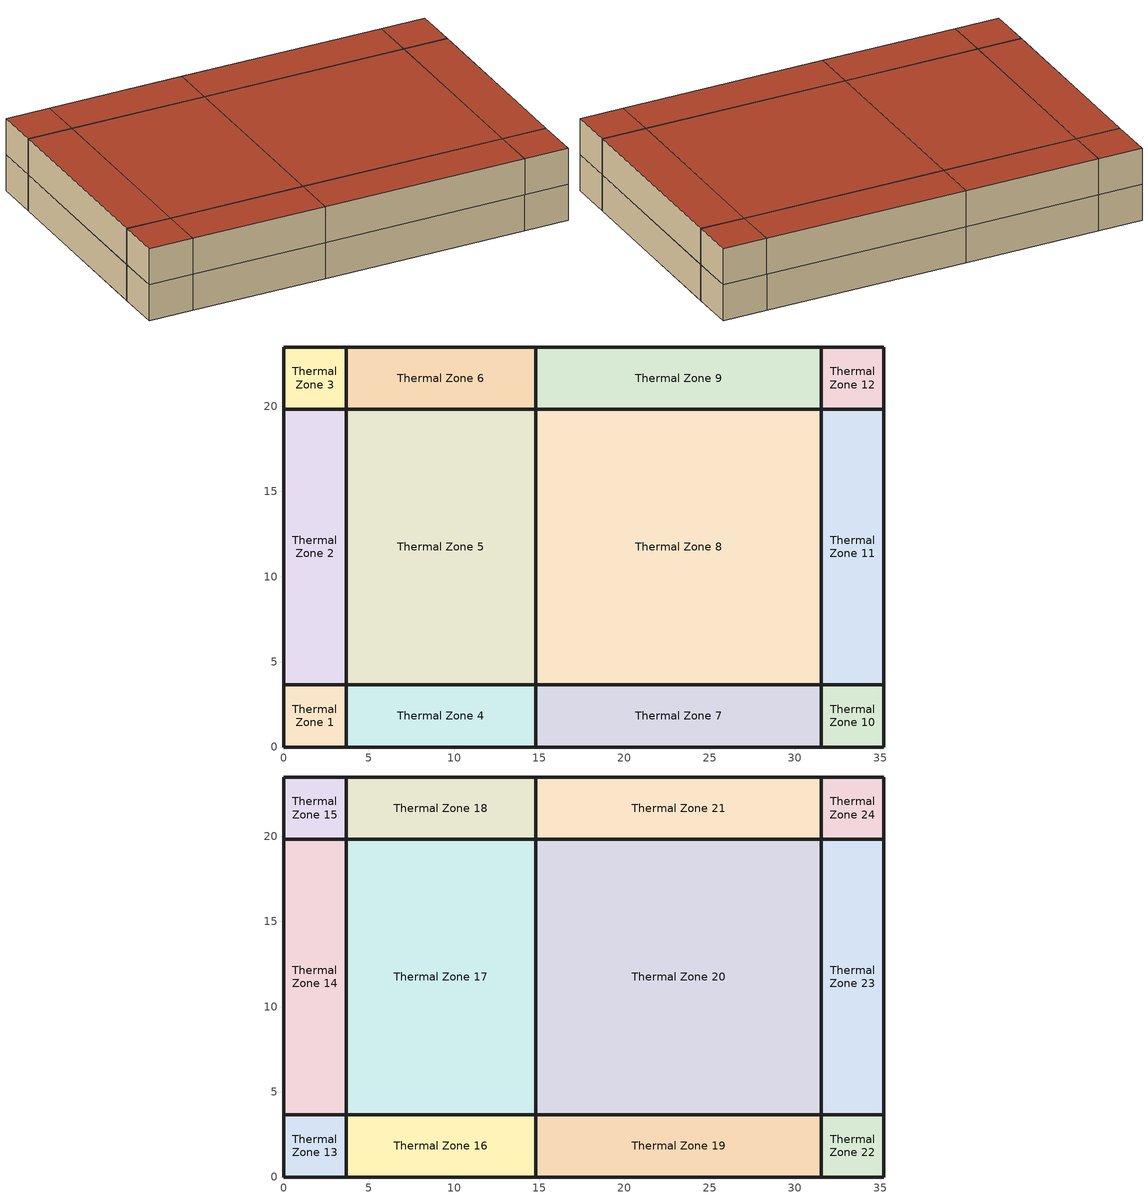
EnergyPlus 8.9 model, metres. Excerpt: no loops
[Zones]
Thermal Zone 1
 floor ground (Typical Insulated Carpeted 6in Slab Floor): 0,0 0,3.66 3.66,3.66 3.66,0 z0
 wall outside (Typical Insulated Exterior Mass Wall R-11.11): 0,3.66 0,0 3.66,0 3.66,3.66 0,3.66 z0:3.05
 roof outside (Typical IEAD Roof R-20.83): 3.66,0 3.66,3.66 0,3.66 0,0 z3.05
Thermal Zone 10
 floor ground (Typical Insulated Carpeted 6in Slab Floor): 31.56,0 31.56,3.66 35.22,3.66 35.22,0 z0
 wall outside (Typical Insulated Exterior Mass Wall R-11.11): 31.56,3.66 31.56,0 35.22,0 35.22,3.66 31.56,3.66 z0:3.05
 roof outside (Typical IEAD Roof R-20.83): 35.22,0 35.22,3.66 31.56,3.66 31.56,0 z3.05
Thermal Zone 11
 floor ground (Typical Insulated Carpeted 6in Slab Floor): 31.56,3.66 31.56,19.82 35.22,19.82 35.22,3.66 z0
 wall outside (Typical Insulated Exterior Mass Wall R-11.11): 31.56,19.82 31.56,3.66 35.22,3.66 35.22,19.82 31.56,19.82 z0:3.05
 roof outside (Typical IEAD Roof R-20.83): 35.22,3.66 35.22,19.82 31.56,19.82 31.56,3.66 z3.05
Thermal Zone 12
 floor ground (Typical Insulated Carpeted 6in Slab Floor): 31.56,19.82 31.56,23.48 35.22,23.48 35.22,19.82 z0
 wall outside (Typical Insulated Exterior Mass Wall R-11.11): 31.56,23.48 31.56,19.82 35.22,19.82 35.22,23.48 31.56,23.48 z0:3.05
 roof outside (Typical IEAD Roof R-20.83): 35.22,19.82 35.22,23.48 31.56,23.48 31.56,19.82 z3.05
Thermal Zone 2
 floor ground (Typical Insulated Carpeted 6in Slab Floor): 0,3.66 0,19.82 3.66,19.82 3.66,3.66 z0
 wall outside (Typical Insulated Exterior Mass Wall R-11.11): 3.66,3.66 3.66,19.82 0,19.82 0,3.66 3.66,3.66 z0:3.05
 roof outside (Typical IEAD Roof R-20.83): 3.66,3.66 3.66,19.82 0,19.82 0,3.66 z3.05
Thermal Zone 3
 floor ground (Typical Insulated Carpeted 6in Slab Floor): 0,19.82 0,23.48 3.66,23.48 3.66,19.82 z0
 wall outside (Typical Insulated Exterior Mass Wall R-11.11): 0,23.48 0,19.82 3.66,19.82 3.66,23.48 0,23.48 z0:3.05
 roof outside (Typical IEAD Roof R-20.83): 3.66,19.82 3.66,23.48 0,23.48 0,19.82 z3.05
Thermal Zone 4
 floor ground (Typical Insulated Carpeted 6in Slab Floor): 3.66,0 3.66,3.66 14.79,3.66 14.79,0 z0
 wall outside (Typical Insulated Exterior Mass Wall R-11.11): 3.66,3.66 3.66,0 14.79,0 14.79,3.66 3.66,3.66 z0:3.05
 roof outside (Typical IEAD Roof R-20.83): 14.79,0 14.79,3.66 3.66,3.66 3.66,0 z3.05
Thermal Zone 5
 floor ground (Typical Insulated Carpeted 6in Slab Floor): 3.66,3.66 3.66,19.82 14.79,19.82 14.79,3.66 z0
 wall outside (Typical Insulated Exterior Mass Wall R-11.11): 3.66,19.82 3.66,3.66 14.79,3.66 14.79,19.82 3.66,19.82 z0:3.05
 roof outside (Typical IEAD Roof R-20.83): 14.79,3.66 14.79,19.82 3.66,19.82 3.66,3.66 z3.05
Thermal Zone 6
 floor ground (Typical Insulated Carpeted 6in Slab Floor): 3.66,19.82 3.66,23.48 14.79,23.48 14.79,19.82 z0
 wall outside (Typical Insulated Exterior Mass Wall R-11.11): 3.66,23.48 3.66,19.82 14.79,19.82 14.79,23.48 3.66,23.48 z0:3.05
 roof outside (Typical IEAD Roof R-20.83): 14.79,19.82 14.79,23.48 3.66,23.48 3.66,19.82 z3.05
Thermal Zone 7
 floor ground (Typical Insulated Carpeted 6in Slab Floor): 14.79,0 14.79,3.66 31.56,3.66 31.56,0 z0
 wall outside (Typical Insulated Exterior Mass Wall R-11.11): 14.79,3.66 14.79,0 31.56,0 31.56,3.66 14.79,3.66 z0:3.05
 roof outside (Typical IEAD Roof R-20.83): 31.56,0 31.56,3.66 14.79,3.66 14.79,0 z3.05
Thermal Zone 8
 floor ground (Typical Insulated Carpeted 6in Slab Floor): 14.79,3.66 14.79,19.82 31.56,19.82 31.56,3.66 z0
 wall outside (Typical Insulated Exterior Mass Wall R-11.11): 14.79,19.82 14.79,3.66 31.56,3.66 31.56,19.82 14.79,19.82 z0:3.05
 roof outside (Typical IEAD Roof R-20.83): 31.56,3.66 31.56,19.82 14.79,19.82 14.79,3.66 z3.05
Thermal Zone 9
 floor ground (Typical Insulated Carpeted 6in Slab Floor): 14.79,19.82 14.79,23.48 31.56,23.48 31.56,19.82 z0
 wall outside (Typical Insulated Exterior Mass Wall R-11.11): 14.79,23.48 14.79,19.82 31.56,19.82 31.56,23.48 14.79,23.48 z0:3.05
 roof outside (Typical IEAD Roof R-20.83): 31.56,19.82 31.56,23.48 14.79,23.48 14.79,19.82 z3.05
Thermal Zone 13
 floor ground (Typical Insulated Carpeted 6in Slab Floor): 0,0 0,3.66 3.66,3.66 3.66,0 z3.05
 wall outside (Typical Insulated Exterior Mass Wall R-11.11): 0,3.66 0,0 3.66,0 3.66,3.66 0,3.66 z3.05:6.1
 roof outside (Typical IEAD Roof R-20.83): 3.66,0 3.66,3.66 0,3.66 0,0 z6.1
Thermal Zone 14
 floor ground (Typical Insulated Carpeted 6in Slab Floor): 0,3.66 0,19.82 3.66,19.82 3.66,3.66 z3.05
 wall outside (Typical Insulated Exterior Mass Wall R-11.11): 0,19.82 0,3.66 3.66,3.66 3.66,19.82 0,19.82 z3.05:6.1
 roof outside (Typical IEAD Roof R-20.83): 3.66,3.66 3.66,19.82 0,19.82 0,3.66 z6.1
Thermal Zone 15
 floor ground (Typical Insulated Carpeted 6in Slab Floor): 0,19.82 0,23.48 3.66,23.48 3.66,19.82 z3.05
 wall outside (Typical Insulated Exterior Mass Wall R-11.11): 0,23.48 0,19.82 3.66,19.82 3.66,23.48 0,23.48 z3.05:6.1
 roof outside (Typical IEAD Roof R-20.83): 3.66,19.82 3.66,23.48 0,23.48 0,19.82 z6.1
Thermal Zone 16
 floor ground (Typical Insulated Carpeted 6in Slab Floor): 3.66,0 3.66,3.66 14.79,3.66 14.79,0 z3.05
 wall outside (Typical Insulated Exterior Mass Wall R-11.11): 3.66,3.66 3.66,0 14.79,0 14.79,3.66 3.66,3.66 z3.05:6.1
 roof outside (Typical IEAD Roof R-20.83): 14.79,0 14.79,3.66 3.66,3.66 3.66,0 z6.1
Thermal Zone 17
 floor ground (Typical Insulated Carpeted 6in Slab Floor): 3.66,3.66 3.66,19.82 14.79,19.82 14.79,3.66 z3.05
 wall outside (Typical Insulated Exterior Mass Wall R-11.11): 14.79,3.66 14.79,19.82 3.66,19.82 3.66,3.66 14.79,3.66 z3.05:6.1
 roof outside (Typical IEAD Roof R-20.83): 14.79,3.66 14.79,19.82 3.66,19.82 3.66,3.66 z6.1
Thermal Zone 18
 floor ground (Typical Insulated Carpeted 6in Slab Floor): 3.66,19.82 3.66,23.48 14.79,23.48 14.79,19.82 z3.05
 wall outside (Typical Insulated Exterior Mass Wall R-11.11): 3.66,23.48 3.66,19.82 14.79,19.82 14.79,23.48 3.66,23.48 z3.05:6.1
 roof outside (Typical IEAD Roof R-20.83): 14.79,19.82 14.79,23.48 3.66,23.48 3.66,19.82 z6.1
Thermal Zone 19
 floor ground (Typical Insulated Carpeted 6in Slab Floor): 14.79,0 14.79,3.66 31.56,3.66 31.56,0 z3.05
 wall outside (Typical Insulated Exterior Mass Wall R-11.11): 14.79,3.66 14.79,0 31.56,0 31.56,3.66 14.79,3.66 z3.05:6.1
 roof outside (Typical IEAD Roof R-20.83): 31.56,0 31.56,3.66 14.79,3.66 14.79,0 z6.1
Thermal Zone 20
 floor ground (Typical Insulated Carpeted 6in Slab Floor): 14.79,3.66 14.79,19.82 31.56,19.82 31.56,3.66 z3.05
 wall outside (Typical Insulated Exterior Mass Wall R-11.11): 14.79,19.82 14.79,3.66 31.56,3.66 31.56,19.82 14.79,19.82 z3.05:6.1
 roof outside (Typical IEAD Roof R-20.83): 31.56,3.66 31.56,19.82 14.79,19.82 14.79,3.66 z6.1
Thermal Zone 21
 floor ground (Typical Insulated Carpeted 6in Slab Floor): 14.79,19.82 14.79,23.48 31.56,23.48 31.56,19.82 z3.05
 wall outside (Typical Insulated Exterior Mass Wall R-11.11): 14.79,23.48 14.79,19.82 31.56,19.82 31.56,23.48 14.79,23.48 z3.05:6.1
 roof outside (Typical IEAD Roof R-20.83): 31.56,19.82 31.56,23.48 14.79,23.48 14.79,19.82 z6.1
Thermal Zone 22
 floor ground (Typical Insulated Carpeted 6in Slab Floor): 31.56,0 31.56,3.66 35.22,3.66 35.22,0 z3.05
 wall outside (Typical Insulated Exterior Mass Wall R-11.11): 31.56,3.66 31.56,0 35.22,0 35.22,3.66 31.56,3.66 z3.05:6.1
 roof outside (Typical IEAD Roof R-20.83): 35.22,0 35.22,3.66 31.56,3.66 31.56,0 z6.1
Thermal Zone 23
 floor ground (Typical Insulated Carpeted 6in Slab Floor): 31.56,3.66 31.56,19.82 35.22,19.82 35.22,3.66 z3.05
 wall outside (Typical Insulated Exterior Mass Wall R-11.11): 31.56,19.82 31.56,3.66 35.22,3.66 35.22,19.82 31.56,19.82 z3.05:6.1
 roof outside (Typical IEAD Roof R-20.83): 35.22,3.66 35.22,19.82 31.56,19.82 31.56,3.66 z6.1
Thermal Zone 24
 floor ground (Typical Insulated Carpeted 6in Slab Floor): 31.56,19.82 31.56,23.48 35.22,23.48 35.22,19.82 z3.05
 wall outside (Typical Insulated Exterior Mass Wall R-11.11): 31.56,23.48 31.56,19.82 35.22,19.82 35.22,23.48 31.56,23.48 z3.05:6.1
 roof outside (Typical IEAD Roof R-20.83): 35.22,19.82 35.22,23.48 31.56,23.48 31.56,19.82 z6.1
[Building]
Hospital 90.1-2010 5B: Terrain=City
[Site:Location]
Denver Centennial  Golden   Nr: Latitude {deg}=39.74; Longitude {deg}=-105.18; Time Zone {hr}=-7; Elevation {m}=1829
[SizingPeriod:DesignDay] Day of Month=21; Dry-Bulb Temperature Range Modifier Type=DefaultMultipliers; Barometric Pressure {Pa}=81198; Rain Indicator=No; Snow Indicator=No; Daylight Saving Time Indicator=No
Name | Month | Day Type | Maximum Dry-Bulb Temperature {C} | Daily Dry-Bulb Temperature Range {deltaC} | Humidity Condition Type | Wetbulb or DewPoint at Maximum Dry-Bulb {C} | Wind Speed {m/s} | Wind Direction {deg} | Solar Model Indicator | ASHRAE Clear Sky Optical Depth for Beam Irradiance (taub) | ASHRAE Clear Sky Optical Depth for Diffuse Irradiance (taud) | Enthalpy at Maximum Dry-Bulb {J/kg} | Sky Clearness
Denver Centennial  Golden   N Ann Clg .4% Condns DB=>MWB | 7 | SummerDesignDay | 33 | 15.2 | Wetbulb | 15.7 | 4.9 | 0 | ASHRAETau | 0.424 | 2.025
Denver Centennial  Golden   N Ann Clg .4% Condns DP=>MDB | 7 | SummerDesignDay | 20.2 | 15.2 | Dewpoint | 16.1 | 4.9 | 0 | ASHRAETau | 0.424 | 2.025
Denver Centennial  Golden   N Ann Clg .4% Condns Enth=>MDB | 7 | SummerDesignDay | 27.3 | 15.2 | Enthalpy |  | 4.9 | 0 | ASHRAETau | 0.424 | 2.025 | 59700
Denver Centennial  Golden   N Ann Clg .4% Condns WB=>MDB | 7 | SummerDesignDay | 27.3 | 15.2 | Wetbulb | 18.4 | 4.9 | 0 | ASHRAETau | 0.424 | 2.025
Denver Centennial  Golden   N Ann Htg 99.6% Condns DB | 12 | WinterDesignDay | -18.8 | 0 | Wetbulb | -18.8 | 3 | 340 | ASHRAEClearSky |  |  |  | 0
Denver Centennial  Golden   N Ann Htg Wind 99.6% Condns WS=>MCDB | 12 | WinterDesignDay | 3.9 | 0 | Wetbulb | 3.9 | 12.2 | 340 | ASHRAEClearSky |  |  |  | 0
Denver Centennial  Golden   N Ann Hum_n 99.6% Condns DP=>MCDB | 12 | WinterDesignDay | -10.9 | 0 | Dewpoint | -21.6 | 3 | 340 | ASHRAEClearSky |  |  |  | 0
[Site:GroundTemperature:BuildingSurface]
19.527, 19.502, 19.536, 19.598, 20.002, 21.64, 22.225, 22.375, 21.449, 20.121, 19.802, 19.633
[Site:WaterMainsTemperature]
Calculation Method=Correlation; Annual Average Outdoor Air Temperature {C}=10.8; Maximum Difference In Monthly Average Outdoor Air Temperatures {deltaC}=23.2
[Material] Thermal Absorptance=0.9
Name | Roughness | Thickness {m} | Conductivity {W/m-K} | Density {kg/m3} | Specific Heat {J/kg-K} | Solar Absorptance | Visible Absorptance
1/2IN Gypsum | Smooth | 0.0127 | 0.16 | 784.9 | 830 | 0.4 | 0.4
1IN Stucco | Smooth | 0.0253 | 0.6918 | 1858 | 837 | 0.7 | 0.92
6 in. Normalweight Concrete Floor | MediumRough | 0.1524 | 2.31 | 2322 | 832 | 0.7 | 0.7
8IN CONCRETE HW RefBldg | Rough | 0.2032 | 1.311 | 2240 | 836.8 | 0.7 | 0.7
Metal Roof Surface | Smooth | 0.0008 | 45.28 | 7824 | 500 | 0.7 | 0.7
Roof Membrane | VeryRough | 0.0095 | 0.16 | 1121.29 | 1460 | 0.7 | 0.7
[Material:NoMass] Roughness=Smooth; Thermal Absorptance=0.9; Solar Absorptance=0.7
Name | Thermal Resistance {m2-K/W} | Visible Absorptance
Typical Carpet Pad | 0.21648 | 0.8
Typical Insulation R-19.72 | 3.4722 | 0.7
Typical Insulation R-8.72 | 1.53614 | 0.7
[Construction]
Typical IEAD Roof R-20.83: Roof Membrane, Typical Insulation R-19.72, Metal Roof Surface
Typical Insulated Carpeted 6in Slab Floor: 6 in. Normalweight Concrete Floor, Typical Carpet Pad
Typical Insulated Exterior Mass Wall R-11.11: 1IN Stucco, 8IN CONCRETE HW RefBldg, Typical Insulation R-8.72, 1/2IN Gypsum
[Zone] Multiplier=1
Thermal Zone 1; Thermal Zone 10; Thermal Zone 11; Thermal Zone 12; Thermal Zone 13; Thermal Zone 14; Thermal Zone 15; Thermal Zone 16; Thermal Zone 17; Thermal Zone 18; Thermal Zone 19; Thermal Zone 2; Thermal Zone 20; Thermal Zone 21; Thermal Zone 22; Thermal Zone 23; Thermal Zone 24; Thermal Zone 3; Thermal Zone 4; Thermal Zone 5; Thermal Zone 6; Thermal Zone 7; Thermal Zone 8; Thermal Zone 9
[ElectricEquipment] Zone or ZoneList=Thermal Zone 8; Design Level Calculation Method=EquipmentLevel; Fraction Radiant=0.5
Name | Schedule | Design Level {W}
1 Elevator Fans | Hospital ELEV_LIGHT_FAN_SCH_ADD_DF | 74.7252
1 Elevator Lift Motors | Hospital BLDG_ELEVATORS | 16055
1 Elevator Lights | Hospital ELEV_LIGHT_FAN_SCH_ADD_DF | 32.3486
[ZoneInfiltration:DesignFlowRate] Schedule=Always On Discrete; Design Flow Rate Calculation Method=Flow/ExteriorArea; Constant Term Coefficient=0; Temperature Term Coefficient=0; Velocity Term Coefficient=0.224; Velocity Squared Term Coefficient=0
Name | Zone or ZoneList | Flow per Exterior Surface Area {m3/s-m2}
Space 1 Infiltration | Thermal Zone 1 | 0.000438133
Space 10 Infiltration | Thermal Zone 10 | 0.000438133
Space 11 Infiltration | Thermal Zone 11 | 0.000382449
Space 12 Infiltration | Thermal Zone 12 | 0.000438133
Space 13 Infiltration | Thermal Zone 13 | 0.000438133
Space 14 Infiltration | Thermal Zone 14 | 0.000382449
Space 15 Infiltration | Thermal Zone 15 | 0.000438133
Space 16 Infiltration | Thermal Zone 16 | 0.000392368
Space 17 Infiltration | Thermal Zone 17 | 0.000273643
Space 18 Infiltration | Thermal Zone 18 | 0.000392368
Space 19 Infiltration | Thermal Zone 19 | 0.000381608
Space 2 Infiltration | Thermal Zone 2 | 0.000382449
Space 20 Infiltration | Thermal Zone 20 | 0.000242364
Space 21 Infiltration | Thermal Zone 21 | 0.000381608
Space 22 Infiltration | Thermal Zone 22 | 0.000438133
Space 23 Infiltration | Thermal Zone 23 | 0.000382449
Space 24 Infiltration | Thermal Zone 24 | 0.000438133
Space 3 Infiltration | Thermal Zone 3 | 0.000438133
Space 4 Infiltration | Thermal Zone 4 | 0.000392368
Space 5 Infiltration | Thermal Zone 5 | 0.000273643
Space 6 Infiltration | Thermal Zone 6 | 0.000392368
Space 7 Infiltration | Thermal Zone 7 | 0.000381608
Space 8 Infiltration | Thermal Zone 8 | 0.000242364
Space 9 Infiltration | Thermal Zone 9 | 0.000381608
[Exterior:Lights] Control Option=AstronomicalClock
Name | Schedule | Design Level {W}
Building Facades | Schedule Ruleset 3 | 1964.22
Emergency Canopies | Schedule Ruleset 4 | 360
Main Entries | Schedule Ruleset 4 | 854.4
Other Doors | Schedule Ruleset 4 | 541.12
[AvailabilityManager:Scheduled] Schedule=Always On Discrete
11 Zone PVAV OA Sys Availability Manager; 12 Zone PVAV OA Sys Availability Manager; Thermal Zone 8 PSZ-AC OA Sys Availability Manager
[AvailabilityManager:ScheduledOn]
Name | Schedule
Purchased Cooling Loop Availablility Manager | Purchased Cooling Loop Availability Schedule
Purchased Heating Loop Availablility Manager | Purchased Heating Loop Availability Schedule
[AvailabilityManager:NightCycle] Applicability Schedule=Always On Discrete; Control Type=CycleOnAny; Thermostat Tolerance {deltaC}=1; Cycling Run Time Control Type=FixedRunTime; Cycling Run Time {s}=3600
Name | Fan Schedule
Availability Manager Night Cycle 2 | 11 Zone PVAV Occ Sch
Availability Manager Night Cycle 1 | 12 Zone PVAV Occ Sch
Availability Manager Night Cycle 3 | Thermal Zone 8 PSZ-AC Occ Sch
[Schedule:Day:Interval]
12 Zone PVAV Occ Sch Sunday; 11 Zone PVAV Occ Sch Sunday; Thermal Zone 8 PSZ-AC Occ Sch Sunday: No, 24:00, 0
12 Zone PVAV Occ Sch Monday; 12 Zone PVAV Occ Sch Tuesday; 12 Zone PVAV Occ Sch Wednesday; 12 Zone PVAV Occ Sch Thursday; 12 Zone PVAV Occ Sch Friday; 11 Zone PVAV Occ Sch Monday; 11 Zone PVAV Occ Sch Tuesday; 11 Zone PVAV Occ Sch Wednesday; 11 Zone PVAV Occ Sch Thursday; 11 Zone PVAV Occ Sch Friday; Thermal Zone 8 PSZ-AC Occ Sch Monday; Thermal Zone 8 PSZ-AC Occ Sch Tuesday; Thermal Zone 8 PSZ-AC Occ Sch Wednesday; Thermal Zone 8 PSZ-AC Occ Sch Thursday; Thermal Zone 8 PSZ-AC Occ Sch Friday: No, 08:00, 0, 22:00, 1, 24:00, 0
12 Zone PVAV Occ Sch Saturday; 11 Zone PVAV Occ Sch Saturday; Thermal Zone 8 PSZ-AC Occ Sch Saturday: No, 08:00, 0, 17:00, 1, 24:00, 0
12 Zone PVAV Occ Sch Default; 12 Zone PVAV Occ Sch Summer Design Day; 12 Zone PVAV Occ Sch Winter Design Day; 11 Zone PVAV Occ Sch Default; 11 Zone PVAV Occ Sch Summer Design Day; 11 Zone PVAV Occ Sch Winter Design Day; Thermal Zone 8 PSZ-AC Occ Sch Default; Thermal Zone 8 PSZ-AC Occ Sch Summer Design Day; Thermal Zone 8 PSZ-AC Occ Sch Winter Design Day; Hospital BLDG_ELEVATORS Summer Design Day; Hospital ELEV_LIGHT_FAN_SCH_ADD_DF Summer Design Day; Schedule Day 34; Schedule Day 41: No, 24:00, 1
Hospital BLDG_ELEVATORS Default; Hospital ELEV_LIGHT_FAN_SCH_ADD_DF Default: No, 08:00, 0.2, 16:00, 0.4, 24:00, 0.2
Hospital BLDG_ELEVATORS Sat Day; Hospital ELEV_LIGHT_FAN_SCH_ADD_DF Sat Day: No, 07:00, 0.2, 08:00, 0.4, 09:00, 0.46, 12:00, 0.7, 17:00, 0.51, 18:00, 0.25, 24:00, 0.2
Hospital BLDG_ELEVATORS Winter Design Day; Hospital ELEV_LIGHT_FAN_SCH_ADD_DF Winter Design Day: No, 24:00, 0.2
Hospital BLDG_ELEVATORS Wkdy Day: No, 07:00, 0.2, 08:00, 0.5, 09:00, 0.75, 12:00, 1, 13:00, 0.75, 18:00, 1, 21:00, 0.52, 22:00, 0.28, 24:00, 0.2
Hospital ELEV_LIGHT_FAN_SCH_ADD_DF Wkdy Day: No, 07:00, 0.2, 08:00, 0.5, 18:00, 1, 21:00, 0.52, 22:00, 0.28, 24:00, 0.2
Schedule Day 1: No, 06:00, 0, 24:00, 1
Schedule Day 2: No, 06:00, 0.7, 24:00, 1
[Schedule:Week:Daily]
Schedule:Week:Daily {2b20d160-5ad2-4e4b-9076-897906c1b2a7}: 12 Zone PVAV Occ Sch Sunday, 12 Zone PVAV Occ Sch Monday, 12 Zone PVAV Occ Sch Tuesday, 12 Zone PVAV Occ Sch Wednesday, 12 Zone PVAV Occ Sch Thursday, 12 Zone PVAV Occ Sch Friday, 12 Zone PVAV Occ Sch Saturday, 12 Zone PVAV Occ Sch Default, 12 Zone PVAV Occ Sch Summer Design Day, 12 Zone PVAV Occ Sch Winter Design Day, 12 Zone PVAV Occ Sch Default, 12 Zone PVAV Occ Sch Default
Schedule:Week:Daily {1765e28d-bc4a-4a64-8a8f-fb1e20b8c680}: 11 Zone PVAV Occ Sch Sunday, 11 Zone PVAV Occ Sch Monday, 11 Zone PVAV Occ Sch Tuesday, 11 Zone PVAV Occ Sch Wednesday, 11 Zone PVAV Occ Sch Thursday, 11 Zone PVAV Occ Sch Friday, 11 Zone PVAV Occ Sch Saturday, 11 Zone PVAV Occ Sch Default, 11 Zone PVAV Occ Sch Summer Design Day, 11 Zone PVAV Occ Sch Winter Design Day, 11 Zone PVAV Occ Sch Default, 11 Zone PVAV Occ Sch Default
Schedule:Week:Daily {be99795d-0ae4-4c2e-929b-c598470f5fe3}: Thermal Zone 8 PSZ-AC Occ Sch Sunday, Thermal Zone 8 PSZ-AC Occ Sch Monday, Thermal Zone 8 PSZ-AC Occ Sch Tuesday, Thermal Zone 8 PSZ-AC Occ Sch Wednesday, Thermal Zone 8 PSZ-AC Occ Sch Thursday, Thermal Zone 8 PSZ-AC Occ Sch Friday, Thermal Zone 8 PSZ-AC Occ Sch Saturday, Thermal Zone 8 PSZ-AC Occ Sch Default, Thermal Zone 8 PSZ-AC Occ Sch Summer Design Day, Thermal Zone 8 PSZ-AC Occ Sch Winter Design Day, Thermal Zone 8 PSZ-AC Occ Sch Default, Thermal Zone 8 PSZ-AC Occ Sch Default
Schedule:Week:Daily {d02271e4-dea3-4949-b813-2d22ca2cb75f}: Hospital BLDG_ELEVATORS Default, Hospital BLDG_ELEVATORS Wkdy Day, Hospital BLDG_ELEVATORS Wkdy Day, Hospital BLDG_ELEVATORS Wkdy Day, Hospital BLDG_ELEVATORS Wkdy Day, Hospital BLDG_ELEVATORS Wkdy Day, Hospital BLDG_ELEVATORS Sat Day, Hospital BLDG_ELEVATORS Default, Hospital BLDG_ELEVATORS Summer Design Day, Hospital BLDG_ELEVATORS Winter Design Day, Hospital BLDG_ELEVATORS Default, Hospital BLDG_ELEVATORS Default
Schedule:Week:Daily {e9ec3821-e5ec-47f3-8c5f-9e6052e23cc0}: Hospital ELEV_LIGHT_FAN_SCH_ADD_DF Default, Hospital ELEV_LIGHT_FAN_SCH_ADD_DF Wkdy Day, Hospital ELEV_LIGHT_FAN_SCH_ADD_DF Wkdy Day, Hospital ELEV_LIGHT_FAN_SCH_ADD_DF Wkdy Day, Hospital ELEV_LIGHT_FAN_SCH_ADD_DF Wkdy Day, Hospital ELEV_LIGHT_FAN_SCH_ADD_DF Wkdy Day, Hospital ELEV_LIGHT_FAN_SCH_ADD_DF Sat Day, Hospital ELEV_LIGHT_FAN_SCH_ADD_DF Default, Hospital ELEV_LIGHT_FAN_SCH_ADD_DF Summer Design Day, Hospital ELEV_LIGHT_FAN_SCH_ADD_DF Winter Design Day, Hospital ELEV_LIGHT_FAN_SCH_ADD_DF Default, Hospital ELEV_LIGHT_FAN_SCH_ADD_DF Default
Schedule:Week:Daily {9512b3f8-bbce-4b90-921d-16167d0a62fe}: Schedule Day 34, Schedule Day 34, Schedule Day 34, Schedule Day 34, Schedule Day 34, Schedule Day 34, Schedule Day 34, Schedule Day 34, Schedule Day 34, Schedule Day 34, Schedule Day 34, Schedule Day 34
Schedule:Week:Daily {ddbb292c-3a43-44f2-9f00-a76d917bc30b}: Schedule Day 41, Schedule Day 41, Schedule Day 41, Schedule Day 41, Schedule Day 41, Schedule Day 41, Schedule Day 41, Schedule Day 41, Schedule Day 41, Schedule Day 41, Schedule Day 41, Schedule Day 41
Schedule:Week:Daily {b9aafaf0-3019-4ddf-9b6e-05c913d73f7f}: Schedule Day 1, Schedule Day 1, Schedule Day 1, Schedule Day 1, Schedule Day 1, Schedule Day 1, Schedule Day 1, Schedule Day 1, Schedule Day 1, Schedule Day 1, Schedule Day 1, Schedule Day 1
Schedule:Week:Daily {fde8feaf-c9ff-45ef-bdc4-62d98302d71b}: Schedule Day 2, Schedule Day 2, Schedule Day 2, Schedule Day 2, Schedule Day 2, Schedule Day 2, Schedule Day 2, Schedule Day 2, Schedule Day 2, Schedule Day 2, Schedule Day 2, Schedule Day 2
[Schedule:Year]
12 Zone PVAV Occ Sch: Schedule:Week:Daily {2b20d160-5ad2-4e4b-9076-897906c1b2a7}, 1, 1, 12, 31
11 Zone PVAV Occ Sch: Schedule:Week:Daily {1765e28d-bc4a-4a64-8a8f-fb1e20b8c680}, 1, 1, 12, 31
Thermal Zone 8 PSZ-AC Occ Sch: Schedule:Week:Daily {be99795d-0ae4-4c2e-929b-c598470f5fe3}, 1, 1, 12, 31
Hospital BLDG_ELEVATORS: Schedule:Week:Daily {d02271e4-dea3-4949-b813-2d22ca2cb75f}, 1, 1, 12, 31
Hospital ELEV_LIGHT_FAN_SCH_ADD_DF: Schedule:Week:Daily {e9ec3821-e5ec-47f3-8c5f-9e6052e23cc0}, 1, 1, 12, 31
Purchased Cooling Loop Availability Schedule: Schedule:Week:Daily {9512b3f8-bbce-4b90-921d-16167d0a62fe}, 1, 1, 12, 31
Purchased Heating Loop Availability Schedule: Schedule:Week:Daily {ddbb292c-3a43-44f2-9f00-a76d917bc30b}, 1, 1, 12, 31
Schedule Ruleset 3: Schedule:Week:Daily {b9aafaf0-3019-4ddf-9b6e-05c913d73f7f}, 1, 1, 12, 31
Schedule Ruleset 4: Schedule:Week:Daily {fde8feaf-c9ff-45ef-bdc4-62d98302d71b}, 1, 1, 12, 31
[Schedule:Constant]
Always On Discrete: Hourly Value=1
